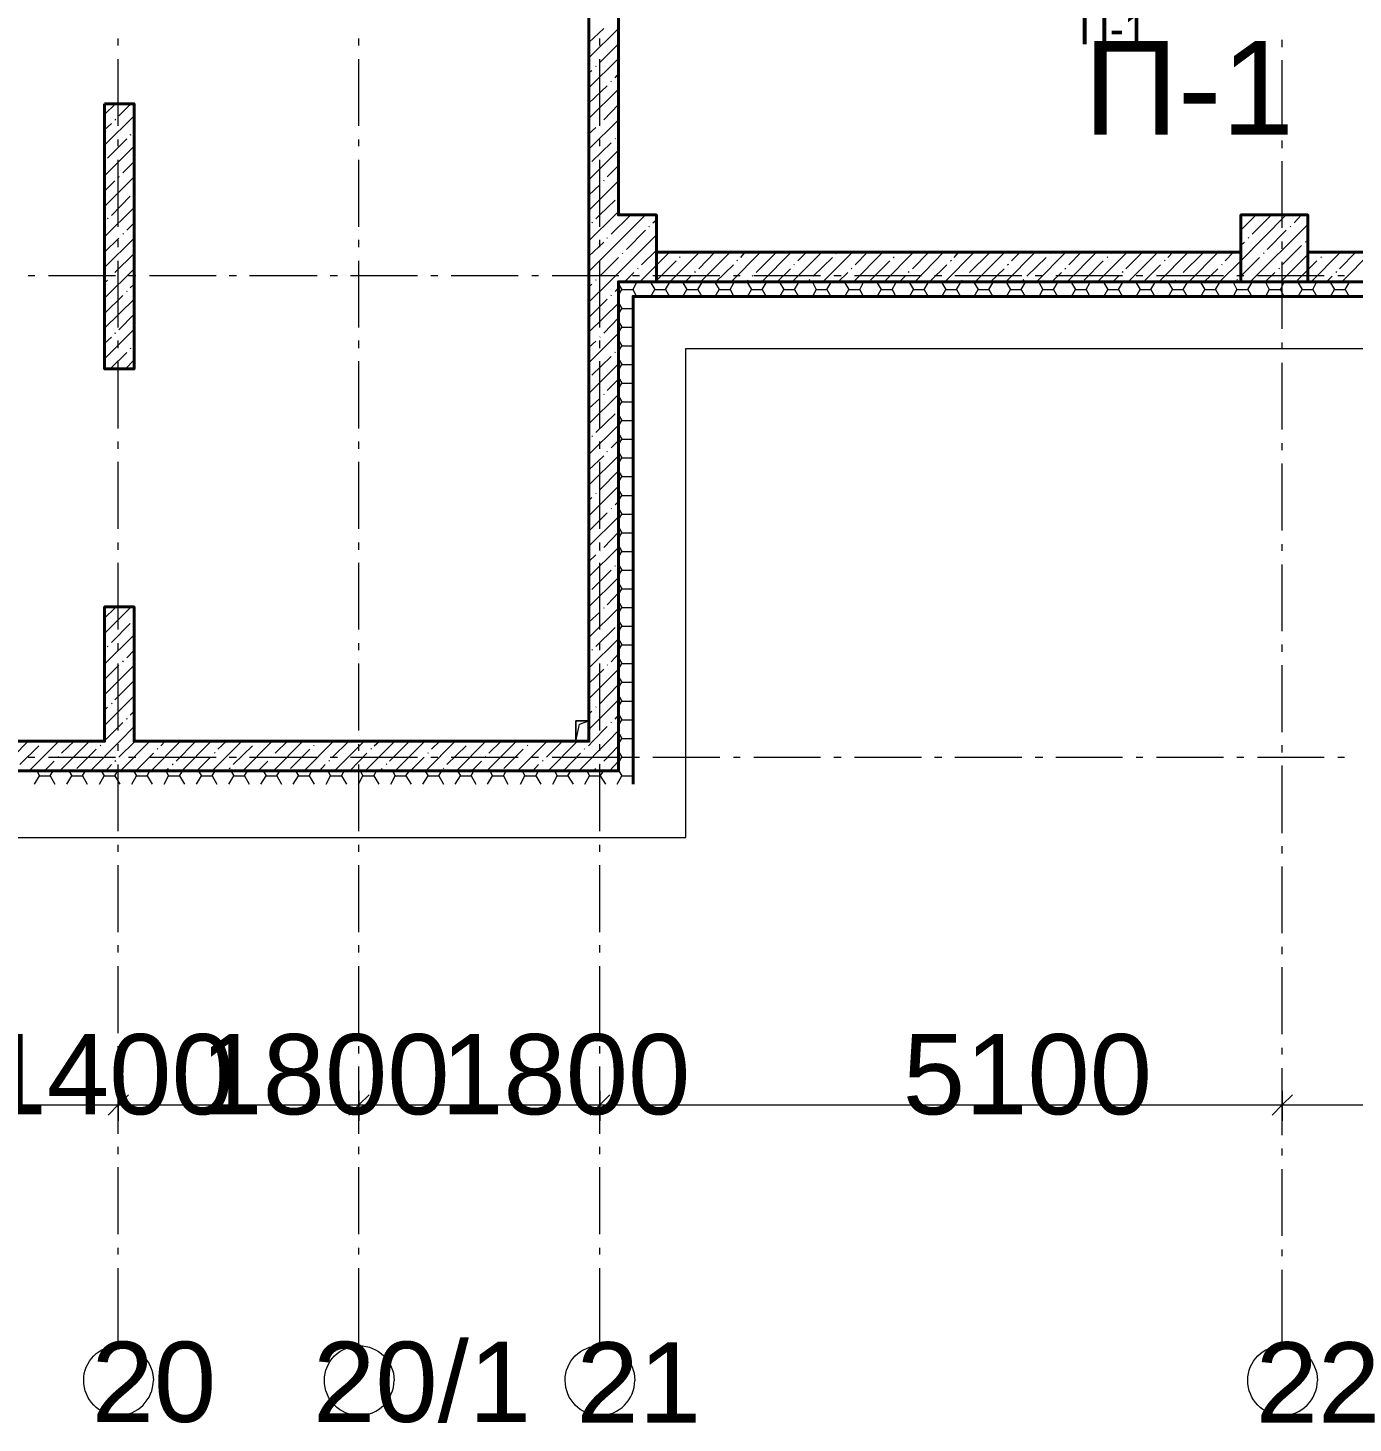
# Model space of a CAD drawing. Header units: millimetres. Extents: x -213547 to 415037, y -3642 to 106956.
# Drawn here: x -135568 to -125657, y 267 to 10699 of the extents above; entities that cross this region are included whole.
import ezdxf

# ---------------------------------------------------------------- set-up
doc = ezdxf.new("R2010")
doc.units = ezdxf.units.MM
doc.layers.add('PDF _Текст', color=7, linetype='Continuous')
doc.styles.get("Standard").update_dxf_attribs({"font": 'arial.ttf'})

msp = doc.modelspace()

# ---------------------------------------------------------------- linework, layer by layer
at = {"lineweight": 40}
for points in [[(-131151.5, 13151.8), (-131151.5, 16155.4), (-131371.8, 16155.4), (-131371.8, 13151.8), (-131371.8, 9301), (-131371.8, 8801.1), (-131371.8, 5365.4), (-134773.6, 5365.4), (-134773.6, 6369.4), (-134993.9, 6369.4), (-134993.9, 5365.4), (-136332.6, 5365.4), (-140945.9, 5365.4), (-140945.9, 5145.1), (-136332.6, 5145.1), (-131151.5, 5145.1), (-131151.5, 5365.4), (-131151.5, 8801.1), (-130867.7, 8801.1), (-130867.7, 9301), (-131151.5, 9301)], [(-134993.9, 10131.3), (-134993.9, 8148.7), (-134773.6, 8148.7), (-134773.6, 10131.3)], [(-125995.9, 8801.1), (-125995.9, 9301), (-126495.8, 9301), (-126495.8, 8801.1)], [(-130867.7, 8801.1), (-126495.8, 8801.1), (-126495.8, 9021.4), (-130867.7, 9021.4)], [(-125995.9, 8801.1), (-122644.9, 8801.1), (-122644.9, 9021.4), (-125995.9, 9021.4)]]:
    msp.add_lwpolyline(points, close=True, dxfattribs=at)
at = {"lineweight": 9}
for points in [[(-168333.9, 5043.4), (-168333.9, 4645.2), (-130647.4, 4645.2), (-130647.4, 8301.2), (-121640.9, 8301.2), (-121640.9, 12300.3), (-122034.9, 12300.3)], [(-131371.8, 10474.4), (-131151.5, 10694.7)], [(-131371.8, 10588.8), (-131261.7, 10694.7)], [(-134892.2, 10567.6), (-134892.2, 10618.5)], [(-133091.8, 10567.6), (-133091.8, 10618.5)], [(-131291.3, 10567.6), (-131291.3, 10618.5)], [(-131291.3, 10440.5), (-131151.5, 10580.3)], [(-126186.5, 10554.9), (-126186.5, 10610)], [(-134892.2, 9966.1), (-134892.2, 10466)], [(-133091.8, 9966.1), (-133091.8, 10466)], [(-131371.8, 10249.9), (-131151.5, 10470.2)], [(-131291.3, 9966.1), (-131291.3, 10466)], [(-126186.5, 9953.4), (-126186.5, 10457.5)], [(-131371.8, 10364.3), (-131350.6, 10381.2)], [(-131321, 10410.9), (-131316.7, 10415.1)], [(-131176.9, 10326.2), (-131151.5, 10355.8)], [(-131371.8, 10135.5), (-131236.2, 10266.9)], [(-131371.8, 10021.2), (-131151.5, 10241.4)], [(-131206.6, 10296.5), (-131202.4, 10300.8)], [(-134993.9, 10050.8), (-134913.4, 10131.3)], [(-134888, 10042.3), (-134799, 10131.3)], [(-131261.7, 10012.7), (-131151.5, 10127.1)], [(-134993.9, 9822), (-134773.6, 10042.3)], [(-134917.6, 10012.7), (-134909.2, 10016.9)], [(-134993.9, 9936.4), (-134943, 9983)], [(-134773.6, 9928), (-134773.6, 9928)], [(-131371.8, 9792.4), (-131151.5, 10012.7)], [(-131371.8, 9906.8), (-131321, 9953.4)], [(-131291.3, 9983), (-131287.1, 9987.3)], [(-134993.9, 9593.3), (-134773.6, 9813.6)], [(-134972.7, 9724.6), (-134828.7, 9868.6)], [(-134892.2, 9813.6), (-134892.2, 9864.4)], [(-134803.2, 9898.3), (-134794.8, 9902.5)], [(-133091.8, 9813.6), (-133091.8, 9864.4)], [(-131350.6, 9699.2), (-131206.6, 9839)], [(-131291.3, 9813.6), (-131291.3, 9864.4)], [(-131176.9, 9868.6), (-131172.7, 9872.9)], [(-126186.5, 9800.9), (-126186.5, 9855.9)], [(-134892.2, 9212), (-134892.2, 9711.9)], [(-133091.8, 9212), (-133091.8, 9711.9)], [(-131371.8, 9563.6), (-131151.5, 9783.9)], [(-131291.3, 9212), (-131291.3, 9711.9)], [(-126186.5, 9203.5), (-126186.5, 9703.4)], [(-134858.3, 9614.5), (-134773.6, 9699.2)], [(-131236.2, 9584.8), (-131151.5, 9669.5)], [(-134993.9, 9364.5), (-134773.6, 9584.8)], [(-134993.9, 9478.9), (-134917.6, 9555.2)], [(-134888, 9584.8), (-134883.7, 9589)], [(-131371.8, 9334.9), (-131151.5, 9555.2)], [(-131371.8, 9449.2), (-131291.3, 9525.5)], [(-131261.7, 9555.2), (-131257.4, 9559.4)], [(-134943, 9296.7), (-134803.2, 9440.8)], [(-134773.6, 9470.4), (-134773.6, 9470.4)], [(-131321, 9271.3), (-131291.3, 9301), (-131176.9, 9411.1)], [(-134993.9, 9135.8), (-134773.6, 9356)], [(-131371.8, 9106.1), (-131176.9, 9301), (-131151.5, 9326.4)], [(-131371.8, 8877.3), (-130948.2, 9301)], [(-131206.6, 9156.9), (-131062.6, 9296.7)], [(-126656.8, 8801.1), (-126495.8, 8957.8), (-126156.9, 9301)], [(-126495.8, 9186.6), (-126381.4, 9301)], [(-126411.1, 9156.9), (-126271.3, 9296.7)], [(-126097.6, 9241.7), (-126042.5, 9301)], [(-134972.7, 9271.3), (-134968.5, 9275.6)], [(-134828.7, 9186.6), (-134773.6, 9241.7)], [(-131350.6, 9241.7), (-131346.4, 9245.9)], [(-131092.2, 9042.6), (-130948.2, 9186.6)], [(-130922.8, 9212), (-130918.5, 9216.2)], [(-130893.1, 9241.7), (-130867.7, 9262.8)], [(-126428, 8801.1), (-125995.9, 9229)], [(-126300.9, 9042.6), (-126156.9, 9186.6)], [(-126127.2, 9212), (-126123, 9216.2)], [(-134993.9, 8907), (-134773.6, 9127.3)], [(-134993.9, 9021.4), (-134888, 9127.3)], [(-134892.2, 9059.5), (-134892.2, 9114.6)], [(-134858.3, 9156.9), (-134854.1, 9161.2)], [(-133091.8, 9059.5), (-133091.8, 9114.6)], [(-131371.8, 8648.6), (-131219.3, 8801.1), (-130867.7, 9152.7)], [(-131371.8, 8991.7), (-131261.7, 9097.6)], [(-131291.3, 9059.5), (-131291.3, 9114.6)], [(-131236.2, 9127.3), (-131232, 9131.5)], [(-126495.8, 9072.2), (-126470.4, 9097.6)], [(-126440.7, 9127.3), (-126436.5, 9131.5)], [(-126186.5, 9046.8), (-126186.5, 9101.9)], [(-126012.8, 9097.6), (-126008.6, 9101.9)], [(-134917.6, 8868.9), (-134773.6, 9012.9)], [(-131291.3, 8843.4), (-131151.5, 8983.2)], [(-131121.9, 9012.9), (-131117.6, 9017.1)], [(-130990.5, 8801.1), (-130867.7, 8923.9), (-130770.3, 9021.4)], [(-130977.8, 8928.2), (-130867.7, 9038.3)], [(-130766, 8801.1), (-130545.7, 9021.4)], [(-130694, 8983.2), (-130689.8, 8987.5)], [(-130664.3, 9012.9), (-130660.1, 9021.4)], [(-130550, 8898.5), (-130431.3, 9021.4)], [(-130537.3, 8801.1), (-130317, 9021.4)], [(-130308.5, 8801.1), (-130088.2, 9021.4)], [(-130236.5, 8983.2), (-130202.6, 9021.4)], [(-130122.1, 8868.9), (-129978.1, 9012.9)], [(-130079.7, 8801.1), (-129859.4, 9021.4)], [(-129851, 8801.1), (-129630.7, 9021.4)], [(-129808.6, 8957.8), (-129745.1, 9021.4)], [(-129694.2, 8843.4), (-129550.2, 8983.2)], [(-129622.2, 8801.1), (-129401.9, 9021.4)], [(-129524.8, 9012.9), (-129516.3, 9017.1)], [(-129393.4, 8801.1), (-129173.1, 9021.4)], [(-129380.7, 8928.2), (-129287.5, 9021.4)], [(-129164.7, 8801.1), (-128944.4, 9021.4)], [(-129096.9, 8983.2), (-129088.4, 8987.5)], [(-129067.2, 9012.9), (-129058.8, 9021.4)], [(-128952.9, 8898.5), (-128830, 9021.4)], [(-128935.9, 8801.1), (-128719.9, 9021.4)], [(-128711.4, 8801.1), (-128491.1, 9021.4)], [(-128639.4, 8983.2), (-128605.5, 9021.4)], [(-128525, 8868.9), (-128381, 9012.9)], [(-128482.6, 8801.1), (-128262.3, 9021.4)], [(-128253.9, 8801.1), (-128033.6, 9021.4)], [(-128211.5, 8957.8), (-128148, 9021.4)], [(-128097.1, 8843.4), (-127953.1, 8983.2)], [(-128025.1, 8801.1), (-127804.8, 9021.4)], [(-127923.4, 9012.9), (-127919.2, 9017.1)], [(-127796.3, 8801.1), (-127576, 9021.4)], [(-127783.6, 8928.2), (-127690.4, 9021.4)], [(-127567.6, 8801.1), (-127347.3, 9021.4)], [(-127495.6, 8983.2), (-127491.3, 8987.5)], [(-127470.1, 9012.9), (-127461.7, 9021.4)], [(-127355.8, 8898.5), (-127232.9, 9021.4)], [(-127338.8, 8801.1), (-127118.5, 9021.4)], [(-127110, 8801.1), (-126889.8, 9021.4)], [(-127042.3, 8983.2), (-127004.1, 9021.4)], [(-126927.9, 8868.9), (-126783.9, 9012.9)], [(-126885.5, 8801.1), (-126665.2, 9021.4)], [(-126614.4, 8957.8), (-126550.9, 9021.4)], [(-126500, 8843.4), (-126495.8, 8843.4), (-126356, 8983.2)], [(-126326.3, 9012.9), (-126322.1, 9017.1)], [(-126199.2, 8801.1), (-125995.9, 9004.4), (-125978.9, 9021.4)], [(-126186.5, 8928.2), (-126042.5, 9072.2)], [(-125970.5, 8801.1), (-125750.2, 9021.4)], [(-125898.5, 8983.2), (-125894.2, 8987.5)], [(-125873, 9012.9), (-125864.6, 9021.4)], [(-125758.7, 8898.5), (-125635.8, 9021.4)], [(-125741.7, 8801.1), (-125521.4, 9021.4)], [(-134993.9, 8678.2), (-134773.6, 8898.5)], [(-134892.2, 8457.9), (-134892.2, 8957.8)], [(-133091.8, 8457.9), (-133091.8, 8957.8)], [(-131291.3, 8457.9), (-131291.3, 8957.8)], [(-131104.9, 8801.1), (-131037.1, 8868.9)], [(-131007.5, 8898.5), (-131003.2, 8902.8)], [(-130863.4, 8813.8), (-130719.4, 8957.8)], [(-130579.6, 8868.9), (-130575.4, 8877.3)], [(-130422.9, 8801.1), (-130291.5, 8928.2)], [(-130266.1, 8957.8), (-130261.9, 8962.1)], [(-129965.3, 8801.1), (-129863.7, 8898.5)], [(-129838.3, 8928.2), (-129834, 8932.4)], [(-129507.8, 8801.1), (-129435.8, 8868.9)], [(-129410.4, 8898.5), (-129406.1, 8902.8)], [(-129266.3, 8813.8), (-129122.3, 8957.8)], [(-128982.5, 8868.9), (-128978.3, 8877.3)], [(-128825.8, 8801.1), (-128694.4, 8928.2)], [(-128669, 8957.8), (-128660.6, 8962.1)], [(-128368.2, 8801.1), (-128266.6, 8898.5)], [(-128241.2, 8928.2), (-128232.7, 8932.4)], [(-127910.7, 8801.1), (-127838.7, 8868.9)], [(-127813.3, 8898.5), (-127804.8, 8902.8)], [(-127669.2, 8813.8), (-127525.2, 8957.8)], [(-127381.2, 8868.9), (-127376.9, 8877.3)], [(-127224.4, 8801.1), (-127097.3, 8928.2)], [(-127067.7, 8957.8), (-127063.4, 8962.1)], [(-126771.1, 8801.1), (-126669.5, 8898.5)], [(-126639.8, 8928.2), (-126635.6, 8932.4)], [(-126313.6, 8801.1), (-126241.6, 8868.9)], [(-126211.9, 8898.5), (-126207.7, 8902.8)], [(-126186.5, 8449.5), (-126186.5, 8949.4)], [(-126072.1, 8813.8), (-125995.9, 8890), (-125928.1, 8957.8)], [(-125784.1, 8868.9), (-125779.8, 8877.3)], [(-135565.8, 8847.7), (-135515, 8847.7)], [(-135413.3, 8847.7), (-134913.4, 8847.7)], [(-134993.9, 8792.6), (-134972.7, 8813.8)], [(-134943, 8843.4), (-134938.8, 8847.7)], [(-134816, 8847.7), (-134760.9, 8847.7)], [(-134803.2, 8754.5), (-134773.6, 8784.1)], [(-134659.2, 8847.7), (-134159.3, 8847.7)], [(-134061.9, 8847.7), (-134006.8, 8847.7)], [(-133909.4, 8847.7), (-133405.3, 8847.7)], [(-133307.8, 8847.7), (-133252.7, 8847.7)], [(-133155.3, 8847.7), (-132655.4, 8847.7)], [(-132553.8, 8847.7), (-132502.9, 8847.7)], [(-132401.2, 8847.7), (-131901.4, 8847.7)], [(-131799.7, 8847.7), (-131748.8, 8847.7)], [(-131647.2, 8847.7), (-131147.3, 8847.7)], [(-131371.8, 8763), (-131350.6, 8784.1)], [(-131321, 8813.8), (-131316.7, 8818)], [(-131143, 8771.4), (-131126.1, 8741.8), (-131041.4, 8741.8), (-131041.4, 8737.5), (-131016, 8690.9)], [(-131045.6, 8847.7), (-130994.8, 8847.7)], [(-131041.4, 8741.8), (-131041.4, 8746), (-131016, 8792.6)], [(-130910, 8792.6), (-130880.4, 8741.8), (-130799.9, 8741.8), (-130770.3, 8690.9)], [(-130893.1, 8847.7), (-130393.2, 8847.7)], [(-130799.9, 8741.8), (-130770.3, 8792.6)], [(-130668.6, 8792.6), (-130638.9, 8741.8), (-130558.4, 8741.8), (-130528.8, 8690.9)], [(-130651.6, 8801.1), (-130609.3, 8843.4)], [(-130558.4, 8741.8), (-130528.8, 8792.6)], [(-130427.1, 8792.6), (-130397.5, 8741.8), (-130317, 8741.8), (-130287.3, 8690.9)], [(-130317, 8741.8), (-130287.3, 8792.6)], [(-130291.5, 8847.7), (-130240.7, 8847.7)], [(-130194.1, 8801.1), (-130181.4, 8813.8)], [(-130185.6, 8792.6), (-130156, 8741.8), (-130075.5, 8741.8), (-130045.8, 8690.9)], [(-130151.7, 8843.4), (-130147.5, 8847.7)], [(-130139, 8847.7), (-129639.1, 8847.7)], [(-130075.5, 8741.8), (-130045.8, 8792.6)], [(-129944.2, 8792.6), (-129914.5, 8741.8), (-129834, 8741.8), (-129804.4, 8690.9)], [(-129834, 8741.8), (-129804.4, 8792.6)], [(-129723.9, 8813.8), (-129719.6, 8818)], [(-129698.5, 8792.6), (-129673, 8741.8), (-129592.5, 8741.8), (-129562.9, 8690.9)], [(-129592.5, 8741.8), (-129562.9, 8792.6)], [(-129541.7, 8847.7), (-129486.6, 8847.7)], [(-129457, 8792.6), (-129427.3, 8741.8), (-129346.8, 8741.8), (-129321.4, 8690.9)], [(-129385, 8847.7), (-128885.1, 8847.7)], [(-129346.8, 8741.8), (-129321.4, 8792.6)], [(-129215.5, 8792.6), (-129185.9, 8741.8), (-129105.4, 8741.8), (-129075.7, 8690.9)], [(-129105.4, 8741.8), (-129075.7, 8792.6)], [(-129050.3, 8801.1), (-129007.9, 8843.4)], [(-128974, 8792.6), (-128944.4, 8741.8), (-128863.9, 8741.8), (-128834.2, 8690.9)], [(-128863.9, 8741.8), (-128834.2, 8792.6)], [(-128787.6, 8847.7), (-128732.6, 8847.7)], [(-128732.6, 8792.6), (-128702.9, 8741.8), (-128622.4, 8741.8), (-128592.8, 8690.9)], [(-128635.1, 8847.7), (-128135.2, 8847.7)], [(-128622.4, 8741.8), (-128592.8, 8792.6)], [(-128597, 8801.1), (-128580.1, 8813.8)], [(-128554.6, 8843.4), (-128550.4, 8847.7)], [(-128491.1, 8792.6), (-128461.4, 8741.8), (-128381, 8741.8), (-128351.3, 8690.9)], [(-128381, 8741.8), (-128351.3, 8792.6)], [(-128249.6, 8792.6), (-128220, 8741.8), (-128139.5, 8741.8), (-128109.8, 8690.9)], [(-128139.5, 8741.8), (-128109.8, 8792.6)], [(-128126.8, 8813.8), (-128118.3, 8818)], [(-128033.6, 8847.7), (-127978.5, 8847.7)], [(-128003.9, 8792.6), (-127978.5, 8741.8), (-127898, 8741.8), (-127868.4, 8690.9)], [(-127898, 8741.8), (-127868.4, 8792.6)], [(-127881.1, 8847.7), (-127381.2, 8847.7)], [(-127762.4, 8792.6), (-127732.8, 8741.8), (-127652.3, 8741.8), (-127626.9, 8690.9)], [(-127652.3, 8741.8), (-127626.9, 8792.6)], [(-127521, 8792.6), (-127491.3, 8741.8), (-127410.8, 8741.8), (-127381.2, 8690.9)], [(-127453.2, 8801.1), (-127410.8, 8843.4)], [(-127410.8, 8741.8), (-127381.2, 8792.6)], [(-127279.5, 8847.7), (-127228.7, 8847.7)], [(-127279.5, 8792.6), (-127249.8, 8741.8), (-127169.4, 8741.8), (-127139.7, 8690.9)], [(-127169.4, 8741.8), (-127139.7, 8792.6)], [(-127127, 8847.7), (-126627.1, 8847.7)], [(-127038, 8792.6), (-127008.4, 8741.8), (-126927.9, 8741.8), (-126898.2, 8690.9)], [(-126999.9, 8801.1), (-126983, 8813.8)], [(-126953.3, 8843.4), (-126949.1, 8847.7)], [(-126927.9, 8741.8), (-126898.2, 8792.6)], [(-126796.6, 8792.6), (-126766.9, 8741.8), (-126686.4, 8741.8), (-126656.8, 8690.9)], [(-126686.4, 8741.8), (-126656.8, 8792.6)], [(-126550.9, 8792.6), (-126525.4, 8741.8), (-126444.9, 8741.8), (-126415.3, 8690.9)], [(-126525.4, 8847.7), (-126474.6, 8847.7)], [(-126525.4, 8813.8), (-126521.2, 8818)], [(-126444.9, 8741.8), (-126415.3, 8792.6)], [(-126372.9, 8847.7), (-125873, 8847.7)], [(-126309.4, 8792.6), (-126284, 8741.8), (-126199.2, 8741.8), (-126173.8, 8690.9)], [(-126199.2, 8741.8), (-126173.8, 8792.6)], [(-126067.9, 8792.6), (-126038.3, 8741.8), (-125957.8, 8741.8), (-125928.1, 8690.9)], [(-125957.8, 8741.8), (-125932.3, 8792.6)], [(-125856.1, 8801.1), (-125813.7, 8843.4)], [(-125826.4, 8792.6), (-125796.8, 8741.8), (-125716.3, 8741.8), (-125686.6, 8690.9)], [(-125771.4, 8847.7), (-125720.5, 8847.7)], [(-125716.3, 8741.8), (-125686.6, 8792.6)], [(-134993.9, 8563.8), (-134858.3, 8699.4)], [(-134993.9, 8453.7), (-134773.6, 8669.8)], [(-134828.7, 8729.1), (-134824.4, 8733.3)], [(-131371.8, 8534.2), (-131236.2, 8669.8)], [(-131206.6, 8699.4), (-131202.4, 8703.6)], [(-131176.9, 8729.1), (-131151.5, 8754.5)], [(-131143, 8712.1), (-131126.1, 8741.8)], [(-131041.4, 5145.1), (-131041.4, 8690.9), (-122034.9, 8690.9)], [(-130910, 8690.9), (-130880.4, 8741.8)], [(-130668.6, 8690.9), (-130638.9, 8741.8)], [(-130427.1, 8690.9), (-130397.5, 8741.8)], [(-130185.6, 8690.9), (-130156, 8741.8)], [(-129944.2, 8690.9), (-129914.5, 8741.8)], [(-129698.5, 8690.9), (-129673, 8741.8)], [(-129457, 8690.9), (-129427.3, 8741.8)], [(-129215.5, 8690.9), (-129185.9, 8741.8)], [(-128974, 8690.9), (-128944.4, 8741.8)], [(-128732.6, 8690.9), (-128702.9, 8741.8)], [(-128491.1, 8690.9), (-128461.4, 8741.8)], [(-128249.6, 8690.9), (-128220, 8741.8)], [(-128003.9, 8690.9), (-127978.5, 8741.8)], [(-127762.4, 8690.9), (-127732.8, 8741.8)], [(-127521, 8690.9), (-127491.3, 8741.8)], [(-127279.5, 8690.9), (-127249.8, 8741.8)], [(-127038, 8690.9), (-127008.4, 8741.8)], [(-126796.6, 8690.9), (-126766.9, 8741.8)], [(-126550.9, 8690.9), (-126525.4, 8741.8)], [(-126309.4, 8690.9), (-126284, 8741.8)], [(-126067.9, 8690.9), (-126038.3, 8741.8)], [(-125826.4, 8690.9), (-125796.8, 8741.8)], [(-134888, 8441), (-134773.6, 8559.6)], [(-131371.8, 8424.1), (-131151.5, 8640.1)], [(-131143, 8631.6), (-131126.1, 8602), (-131041.4, 8602), (-131041.4, 8597.7)], [(-131143, 8572.3), (-131126.1, 8602)], [(-131041.4, 8602), (-131041.4, 8606.2)], [(-131261.7, 8415.6), (-131151.5, 8530)], [(-131143, 8491.8), (-131126.1, 8462.2), (-131041.4, 8462.2), (-131041.4, 8457.9)], [(-131143, 8432.5), (-131126.1, 8462.2)], [(-131041.4, 8462.2), (-131041.4, 8466.4)], [(-134993.9, 8224.9), (-134773.6, 8445.2)], [(-134993.9, 8339.3), (-134943, 8385.9)], [(-134917.6, 8415.6), (-134909.2, 8419.8)], [(-134892.2, 8305.4), (-134892.2, 8360.5)], [(-133091.8, 8305.4), (-133091.8, 8360.5)], [(-131371.8, 8195.3), (-131151.5, 8415.6)], [(-131371.8, 8309.7), (-131321, 8356.3)], [(-131291.3, 8385.9), (-131287.1, 8390.2)], [(-131291.3, 8305.4), (-131291.3, 8360.5)], [(-131143, 8352), (-131126.1, 8322.4), (-131041.4, 8322.4), (-131041.4, 8318.1)], [(-126186.5, 8297), (-126186.5, 8347.8)], [(-134951.5, 8148.7), (-134828.7, 8271.5)], [(-134803.2, 8301.2), (-134794.8, 8305.4)], [(-134773.6, 8326.6), (-134773.6, 8330.9)], [(-131350.6, 8102.1), (-131206.6, 8241.9)], [(-131176.9, 8271.5), (-131172.7, 8275.8)], [(-131143, 8292.7), (-131126.1, 8322.4)], [(-131041.4, 8322.4), (-131041.4, 8326.6)], [(-134892.2, 7703.9), (-134892.2, 8208)], [(-134837.1, 8148.7), (-134773.6, 8216.5)], [(-133091.8, 7703.9), (-133091.8, 8208)], [(-131371.8, 7966.5), (-131151.5, 8186.8)], [(-131291.3, 7703.9), (-131291.3, 8208)], [(-131143, 8212.2), (-131126.1, 8182.6), (-131041.4, 8182.6), (-131041.4, 8178.3)], [(-131143, 8152.9), (-131126.1, 8182.6)], [(-131041.4, 8182.6), (-131041.4, 8186.8)], [(-126186.5, 7695.4), (-126186.5, 8195.3)], [(-131236.2, 7987.7), (-131151.5, 8072.4)], [(-131143, 8072.4), (-131126.1, 8042.8), (-131041.4, 8042.8), (-131041.4, 8038.5)], [(-131143, 8013.1), (-131126.1, 8042.8)], [(-131041.4, 8042.8), (-131041.4, 8047)], [(-131371.8, 7737.8), (-131151.5, 7958.1)], [(-131371.8, 7852.1), (-131291.3, 7928.4)], [(-131261.7, 7958.1), (-131257.4, 7962.3)], [(-131143, 7932.6), (-131126.1, 7903), (-131041.4, 7903), (-131041.4, 7898.7)], [(-131143, 7873.3), (-131126.1, 7903)], [(-131041.4, 7903), (-131041.4, 7907.2)], [(-131371.8, 7509), (-131151.5, 7729.3)], [(-131321, 7674.2), (-131176.9, 7814)], [(-131143, 7792.8), (-131126.1, 7763.2), (-131041.4, 7763.2), (-131041.4, 7758.9)], [(-131143, 7733.5), (-131126.1, 7763.2)], [(-131041.4, 7763.2), (-131041.4, 7767.4)], [(-131350.6, 7644.6), (-131346.4, 7648.8)], [(-131143, 7653), (-131126.1, 7623.4), (-131041.4, 7623.4), (-131041.4, 7619.1)], [(-131143, 7593.7), (-131126.1, 7623.4)], [(-131041.4, 7623.4), (-131041.4, 7627.6)], [(-134892.2, 7551.4), (-134892.2, 7606.4)], [(-133091.8, 7551.4), (-133091.8, 7606.4)], [(-131291.3, 7551.4), (-131291.3, 7606.4)], [(-131236.2, 7530.2), (-131232, 7534.4)], [(-131206.6, 7559.8), (-131151.5, 7614.9)], [(-131143, 7513.2), (-131126.1, 7483.6), (-131041.4, 7483.6), (-131041.4, 7479.3)], [(-126186.5, 7542.9), (-126186.5, 7593.7)], [(-134892.2, 6954), (-134892.2, 7453.9)], [(-133091.8, 6954), (-133091.8, 7453.9)], [(-131371.8, 7280.2), (-131151.5, 7500.5)], [(-131371.8, 7394.6), (-131261.7, 7500.5)], [(-131291.3, 6954), (-131291.3, 7453.9)], [(-131143, 7453.9), (-131126.1, 7483.6)], [(-131041.4, 7483.6), (-131041.4, 7487.8)], [(-126186.5, 6941.3), (-126186.5, 7441.2)], [(-131291.3, 7246.3), (-131151.5, 7386.1)], [(-131143, 7373.4), (-131126.1, 7343.8), (-131041.4, 7343.8), (-131041.4, 7339.5)], [(-131143, 7314.1), (-131126.1, 7343.8)], [(-131041.4, 7343.8), (-131041.4, 7348)], [(-131371.8, 7051.5), (-131151.5, 7271.8)], [(-131321, 7216.7), (-131316.7, 7220.9)], [(-131143, 7233.6), (-131126.1, 7204), (-131041.4, 7204), (-131041.4, 7199.7)], [(-131143, 7174.3), (-131126.1, 7204)], [(-131041.4, 7204), (-131041.4, 7208.2)], [(-131371.8, 7165.9), (-131350.6, 7187)], [(-131206.6, 7102.3), (-131202.4, 7106.5)], [(-131176.9, 7132), (-131151.5, 7157.4)], [(-131143, 7093.8), (-131126.1, 7064.2), (-131041.4, 7064.2), (-131041.4, 7059.9)], [(-131371.8, 6937.1), (-131236.2, 7072.7)], [(-131371.8, 6822.7), (-131151.5, 7043)], [(-131143, 7034.5), (-131126.1, 7064.2)], [(-131041.4, 7064.2), (-131041.4, 7068.4)], [(-131261.7, 6814.2), (-131151.5, 6928.6)], [(-131143, 6954), (-131126.1, 6924.4), (-131041.4, 6924.4), (-131041.4, 6920.1)], [(-131143, 6894.7), (-131126.1, 6924.4)], [(-131041.4, 6924.4), (-131041.4, 6928.6)], [(-134892.2, 6797.3), (-134892.2, 6852.4)], [(-133091.8, 6797.3), (-133091.8, 6852.4)], [(-131371.8, 6593.9), (-131151.5, 6814.2)], [(-131291.3, 6797.3), (-131291.3, 6852.4)], [(-131291.3, 6788.8), (-131287.1, 6793.1)], [(-131143, 6814.2), (-131126.1, 6784.6), (-131041.4, 6784.6), (-131041.4, 6780.3)], [(-131143, 6754.9), (-131126.1, 6784.6)], [(-131041.4, 6784.6), (-131041.4, 6788.8)], [(-126186.5, 6788.8), (-126186.5, 6839.7)], [(-134892.2, 6200), (-134892.2, 6699.9)], [(-133091.8, 6200), (-133091.8, 6699.9)], [(-131371.8, 6708.3), (-131321, 6759.2)], [(-131291.3, 6200), (-131291.3, 6699.9)], [(-131176.9, 6674.4), (-131172.7, 6678.7)], [(-126186.5, 6187.3), (-126186.5, 6687.1)], [(-131371.8, 6369.4), (-131151.5, 6589.7)], [(-131350.6, 6500.8), (-131206.6, 6644.8)], [(-131143, 6674.4), (-131126.1, 6644.8), (-131041.4, 6644.8), (-131041.4, 6640.5)], [(-131143, 6615.1), (-131126.1, 6644.8)], [(-131041.4, 6644.8), (-131041.4, 6649)], [(-131236.2, 6386.4), (-131151.5, 6475.3)], [(-131143, 6534.6), (-131126.1, 6505), (-131041.4, 6505), (-131041.4, 6500.8)], [(-131143, 6475.3), (-131126.1, 6505)], [(-131041.4, 6505), (-131041.4, 6509.2)], [(-134993.9, 6170.3), (-134794.8, 6369.4)], [(-131261.7, 6361), (-131257.4, 6365.2)], [(-131143, 6394.8), (-131126.1, 6365.2), (-131041.4, 6365.2), (-131041.4, 6361)], [(-131143, 6335.5), (-131126.1, 6365.2)], [(-131041.4, 6365.2), (-131041.4, 6369.4)], [(-134993.9, 6284.7), (-134917.6, 6361)], [(-134773.6, 6276.2), (-134773.6, 6276.2)], [(-131371.8, 6140.7), (-131151.5, 6361)], [(-131371.8, 6255), (-131291.3, 6331.3)], [(-134993.9, 5941.6), (-134773.6, 6161.8)], [(-134943, 6102.5), (-134803.2, 6246.6)], [(-131321, 6072.9), (-131176.9, 6216.9)], [(-131143, 6255), (-131126.1, 6225.4), (-131041.4, 6225.4), (-131041.4, 6221.2)], [(-131143, 6195.7), (-131126.1, 6225.4)], [(-131041.4, 6225.4), (-131041.4, 6229.6)], [(-134972.7, 6072.9), (-134968.5, 6077.1)], [(-134892.2, 6047.5), (-134892.2, 6098.3)], [(-133091.8, 6047.5), (-133091.8, 6098.3)], [(-131371.8, 5911.9), (-131151.5, 6132.2)], [(-131350.6, 6047.5), (-131346.4, 6051.7)], [(-131291.3, 6047.5), (-131291.3, 6098.3)], [(-131143, 6115.2), (-131126.1, 6085.6), (-131041.4, 6085.6), (-131041.4, 6081.4)], [(-131143, 6055.9), (-131126.1, 6085.6)], [(-131041.4, 6085.6), (-131041.4, 6089.8)], [(-126186.5, 6034.8), (-126186.5, 6089.8)], [(-134858.3, 5958.5), (-134854.1, 5967)], [(-134828.7, 5988.2), (-134773.6, 6047.5)], [(-131206.6, 5958.5), (-131151.5, 6017.8)], [(-131143, 5975.4), (-131126.1, 5945.8), (-131041.4, 5945.8), (-131041.4, 5941.6)], [(-131041.4, 5945.8), (-131041.4, 5950)], [(-134993.9, 5712.8), (-134773.6, 5933.1)], [(-134993.9, 5827.2), (-134888, 5933.1)], [(-134892.2, 5445.9), (-134892.2, 5945.8)], [(-133091.8, 5445.9), (-133091.8, 5945.8)], [(-131371.8, 5683.1), (-131151.5, 5903.4)], [(-131371.8, 5797.5), (-131261.7, 5903.4)], [(-131291.3, 5445.9), (-131291.3, 5945.8)], [(-131236.2, 5933.1), (-131232, 5937.3)], [(-131143, 5916.1), (-131126.1, 5945.8)], [(-126186.5, 5433.2), (-126186.5, 5933.1)], [(-134917.6, 5674.7), (-134773.6, 5818.7)], [(-131291.3, 5645), (-131151.5, 5789)], [(-131143, 5835.6), (-131126.1, 5806), (-131041.4, 5806), (-131041.4, 5801.8)], [(-131143, 5776.3), (-131126.1, 5806)], [(-131041.4, 5806), (-131041.4, 5810.2)], [(-134993.9, 5484), (-134773.6, 5704.3)], [(-134943, 5645), (-134938.8, 5649.2)], [(-131371.8, 5454.4), (-131151.5, 5674.7)], [(-131143, 5695.8), (-131126.1, 5666.2), (-131041.4, 5666.2), (-131041.4, 5662)], [(-131143, 5636.5), (-131126.1, 5666.2)], [(-131041.4, 5666.2), (-131041.4, 5670.4)], [(-134993.9, 5598.4), (-134972.7, 5619.6)], [(-134828.7, 5530.6), (-134824.4, 5539.1)], [(-134803.2, 5560.3), (-134773.6, 5589.9)], [(-131371.8, 5568.8), (-131350.6, 5589.9)], [(-131321, 5619.6), (-131316.7, 5623.8)], [(-131176.9, 5530.6), (-131151.5, 5560.3)], [(-131143, 5556), (-131126.1, 5526.4), (-131041.4, 5526.4), (-131041.4, 5522.2)], [(-131041.4, 5526.4), (-131041.4, 5530.6)], [(-135099.8, 5145.1), (-134879.5, 5365.4), (-134773.6, 5475.6)], [(-134993.9, 5369.6), (-134858.3, 5505.2)], [(-131469.2, 5365.4), (-131443.8, 5492.5), (-131371.8, 5517.9)], [(-131448.1, 5145.1), (-131227.8, 5365.4), (-131151.5, 5445.9)], [(-131376, 5331.5), (-131342.2, 5365.4), (-131236.2, 5475.6)], [(-131206.6, 5505.2), (-131202.4, 5509.4)], [(-131143, 5496.7), (-131126.1, 5526.4)], [(-135786.1, 5145.1), (-135565.8, 5365.4)], [(-135629.3, 5191.7), (-135485.3, 5331.5)], [(-135557.3, 5145.1), (-135337, 5365.4)], [(-135459.9, 5361.2), (-135451.4, 5365.4)], [(-135328.6, 5145.1), (-135108.3, 5365.4)], [(-135315.8, 5276.4), (-135222.6, 5365.4)], [(-135027.8, 5331.5), (-135023.5, 5335.8)], [(-135002.4, 5361.2), (-134993.9, 5365.4)], [(-134892.2, 5293.4), (-134892.2, 5344.2)], [(-134888, 5246.8), (-134765.1, 5365.4)], [(-134875.3, 5145.1), (-134655, 5365.4)], [(-134646.5, 5145.1), (-134426.2, 5365.4)], [(-134574.5, 5331.5), (-134540.6, 5365.4)], [(-134460.1, 5217.1), (-134316.1, 5361.2)], [(-134417.7, 5145.1), (-134197.5, 5365.4)], [(-134189, 5145.1), (-133968.7, 5365.4)], [(-134146.6, 5306.1), (-134083.1, 5365.4)], [(-134032.2, 5191.7), (-133888.2, 5331.5)], [(-133960.2, 5145.1), (-133739.9, 5365.4)], [(-133858.5, 5361.2), (-133854.3, 5365.4)], [(-133731.5, 5145.1), (-133511.2, 5365.4)], [(-133718.7, 5276.4), (-133625.5, 5365.4)], [(-133502.7, 5145.1), (-133282.4, 5365.4)], [(-133430.7, 5331.5), (-133426.4, 5335.8)], [(-133405.3, 5361.2), (-133396.8, 5365.4)], [(-133290.9, 5246.8), (-133168, 5365.4)], [(-133273.9, 5145.1), (-133053.6, 5365.4)], [(-133091.8, 5293.4), (-133091.8, 5344.2)], [(-133045.2, 5145.1), (-132824.9, 5365.4)], [(-132977.4, 5331.5), (-132939.3, 5365.4)], [(-132863, 5217.1), (-132719, 5361.2)], [(-132820.6, 5145.1), (-132600.4, 5365.4)], [(-132591.9, 5145.1), (-132371.6, 5365.4)], [(-132549.5, 5306.1), (-132486, 5365.4)], [(-132435.1, 5191.7), (-132291.1, 5331.5)], [(-132363.1, 5145.1), (-132142.8, 5365.4)], [(-132261.4, 5361.2), (-132257.2, 5365.4)], [(-132134.4, 5145.1), (-131914.1, 5365.4)], [(-132121.6, 5276.4), (-132028.4, 5365.4)], [(-131905.6, 5145.1), (-131685.3, 5365.4)], [(-131833.6, 5331.5), (-131829.3, 5335.8)], [(-131803.9, 5361.2), (-131799.7, 5365.4)], [(-131689.5, 5246.8), (-131570.9, 5365.4)], [(-131676.8, 5145.1), (-131456.5, 5365.4)], [(-131291.3, 5293.4), (-131291.3, 5344.2)], [(-131261.7, 5217.1), (-131151.5, 5331.5)], [(-131143, 5416.2), (-131126.1, 5386.6), (-131041.4, 5386.6), (-131041.4, 5382.4)], [(-131143, 5356.9), (-131126.1, 5386.6)], [(-131041.4, 5386.6), (-131041.4, 5390.8)], [(-126186.5, 5280.7), (-126186.5, 5335.8)], [(-135565.8, 5246.8), (-135515, 5246.8)], [(-135442.9, 5145.1), (-135370.9, 5217.1)], [(-135413.3, 5246.8), (-134913.4, 5246.8)], [(-135345.5, 5246.8), (-135337, 5251)], [(-135201.5, 5162.1), (-135057.4, 5306.1)], [(-134917.6, 5217.1), (-134909.2, 5221.4)], [(-134816, 5246.8), (-134760.9, 5246.8)], [(-134760.9, 5145.1), (-134629.6, 5276.4)], [(-134659.2, 5246.8), (-134159.3, 5246.8)], [(-134599.9, 5306.1), (-134595.7, 5310.3)], [(-134303.4, 5145.1), (-134201.7, 5246.8)], [(-134172, 5276.4), (-134167.8, 5280.7)], [(-134061.9, 5246.8), (-134006.8, 5246.8)], [(-133909.4, 5246.8), (-133405.3, 5246.8)], [(-133845.8, 5145.1), (-133773.8, 5217.1)], [(-133744.2, 5246.8), (-133739.9, 5251)], [(-133604.4, 5162.1), (-133460.3, 5306.1)], [(-133316.3, 5217.1), (-133312.1, 5221.4)], [(-133307.8, 5246.8), (-133252.7, 5246.8)], [(-133159.5, 5145.1), (-133032.5, 5276.4)], [(-133155.3, 5246.8), (-132655.4, 5246.8)], [(-133002.8, 5306.1), (-132998.6, 5310.3)], [(-132706.3, 5145.1), (-132604.6, 5246.8)], [(-132574.9, 5276.4), (-132570.7, 5280.7)], [(-132553.8, 5246.8), (-132502.9, 5246.8)], [(-132401.2, 5246.8), (-131901.4, 5246.8)], [(-132248.7, 5145.1), (-132176.7, 5217.1)], [(-132147.1, 5246.8), (-132142.8, 5251)], [(-132007.3, 5162.1), (-131863.2, 5306.1)], [(-131799.7, 5246.8), (-131748.8, 5246.8)], [(-131719.2, 5217.1), (-131715, 5221.4)], [(-131647.2, 5246.8), (-131147.3, 5246.8)], [(-131562.4, 5145.1), (-131435.4, 5276.4)], [(-131405.7, 5306.1), (-131401.5, 5310.3)], [(-131219.3, 5145.1), (-131151.5, 5217.1)], [(-131143, 5276.4), (-131126.1, 5246.8), (-131041.4, 5246.8), (-131041.4, 5242.6)], [(-131143, 5217.1), (-131126.1, 5246.8)], [(-131045.6, 5246.8), (-130994.8, 5246.8)], [(-131041.4, 5246.8), (-131041.4, 5251)], [(-130893.1, 5246.8), (-130393.2, 5246.8)], [(-130291.5, 5246.8), (-130240.7, 5246.8)], [(-130139, 5246.8), (-129639.1, 5246.8)], [(-129541.7, 5246.8), (-129486.6, 5246.8)], [(-129385, 5246.8), (-128885.1, 5246.8)], [(-128787.6, 5246.8), (-128732.6, 5246.8)], [(-128635.1, 5246.8), (-128135.2, 5246.8)], [(-128033.6, 5246.8), (-127978.5, 5246.8)], [(-127881.1, 5246.8), (-127381.2, 5246.8)], [(-127279.5, 5246.8), (-127228.7, 5246.8)], [(-127127, 5246.8), (-126627.1, 5246.8)], [(-126525.4, 5246.8), (-126474.6, 5246.8)], [(-126372.9, 5246.8), (-125873, 5246.8)], [(-125771.4, 5246.8), (-125720.5, 5246.8)], [(-135502.2, 5145.1), (-135481.1, 5107), (-135400.6, 5107), (-135366.7, 5043.4)], [(-135400.6, 5107), (-135379.4, 5145.1)], [(-135260.8, 5145.1), (-135239.6, 5107), (-135159.1, 5107), (-135125.2, 5043.4)], [(-135159.1, 5107), (-135137.9, 5145.1)], [(-135019.3, 5145.1), (-134998.1, 5107), (-134917.6, 5107), (-134879.5, 5043.4)], [(-134985.4, 5145.1), (-134943, 5191.7)], [(-134917.6, 5107), (-134896.4, 5145.1)], [(-134892.2, 4691.8), (-134892.2, 5191.7)], [(-134777.8, 5145.1), (-134756.6, 5107), (-134676.2, 5107), (-134638, 5043.4)], [(-134676.2, 5107), (-134655, 5145.1)], [(-134536.4, 5145.1), (-134515.2, 5107), (-134434.7, 5107), (-134396.6, 5043.4)], [(-134532.1, 5145.1), (-134515.2, 5162.1)], [(-134489.8, 5191.7), (-134481.3, 5196)], [(-134434.7, 5107), (-134409.3, 5145.1)], [(-134294.9, 5145.1), (-134269.5, 5107), (-134189, 5107), (-134155.1, 5043.4)], [(-134189, 5107), (-134167.8, 5145.1)], [(-134061.9, 5162.1), (-134053.4, 5166.3)], [(-134049.2, 5145.1), (-134028, 5107), (-133947.5, 5107), (-133913.6, 5043.4)], [(-133947.5, 5107), (-133926.3, 5145.1)], [(-133807.7, 5145.1), (-133786.5, 5107), (-133706, 5107), (-133672.1, 5043.4)], [(-133706, 5107), (-133684.9, 5145.1)], [(-133566.2, 5145.1), (-133545.1, 5107), (-133464.6, 5107), (-133426.4, 5043.4)], [(-133464.6, 5107), (-133443.4, 5145.1)], [(-133388.3, 5145.1), (-133345.9, 5191.7)], [(-133324.8, 5145.1), (-133303.6, 5107), (-133223.1, 5107), (-133185, 5043.4)], [(-133223.1, 5107), (-133201.9, 5145.1)], [(-133091.8, 4691.8), (-133091.8, 5191.7)], [(-133083.3, 5145.1), (-133062.1, 5107), (-132981.6, 5107), (-132943.5, 5043.4)], [(-132981.6, 5107), (-132960.4, 5145.1)], [(-132935, 5145.1), (-132918.1, 5162.1)], [(-132888.4, 5191.7), (-132884.2, 5196)], [(-132841.8, 5145.1), (-132820.6, 5107), (-132740.2, 5107), (-132702, 5043.4)], [(-132740.2, 5107), (-132714.7, 5145.1)], [(-132600.4, 5145.1), (-132574.9, 5107), (-132494.4, 5107), (-132460.6, 5043.4)], [(-132494.4, 5107), (-132473.3, 5145.1)], [(-132460.6, 5162.1), (-132456.3, 5166.3)], [(-132354.6, 5145.1), (-132333.5, 5107), (-132253, 5107), (-132219.1, 5043.4)], [(-132253, 5107), (-132231.8, 5145.1)], [(-132113.2, 5145.1), (-132092, 5107), (-132011.5, 5107), (-131977.6, 5043.4)], [(-132011.5, 5107), (-131990.3, 5145.1)], [(-131871.7, 5145.1), (-131850.5, 5107), (-131770, 5107), (-131731.9, 5043.4)], [(-131791.2, 5145.1), (-131748.8, 5191.7)], [(-131770, 5107), (-131748.8, 5145.1)], [(-131630.2, 5145.1), (-131609, 5107), (-131528.6, 5107), (-131490.4, 5043.4)], [(-131528.6, 5107), (-131507.4, 5145.1)], [(-131388.8, 5145.1), (-131367.6, 5107), (-131287.1, 5107), (-131249, 5043.4)], [(-131333.7, 5145.1), (-131321, 5162.1)], [(-131291.3, 5191.7), (-131287.1, 5196)], [(-131291.3, 4691.8), (-131291.3, 5191.7)], [(-131287.1, 5107), (-131261.7, 5145.1)], [(-131147.3, 5145.1), (-131126.1, 5107), (-131041.4, 5107), (-131041.4, 5102.8)], [(-131041.4, 5145.1), (-131041.4, 5145.1)], [(-126186.5, 4679.1), (-126186.5, 5183.2)], [(-135519.2, 5043.4), (-135481.1, 5107)], [(-135277.7, 5043.4), (-135239.6, 5107)], [(-135032, 5043.4), (-134998.1, 5107)], [(-134790.5, 5043.4), (-134756.6, 5107)], [(-134549.1, 5043.4), (-134515.2, 5107)], [(-134307.6, 5043.4), (-134269.5, 5107)], [(-134066.1, 5043.4), (-134028, 5107)], [(-133824.7, 5043.4), (-133786.5, 5107)], [(-133583.2, 5043.4), (-133545.1, 5107)], [(-133337.5, 5043.4), (-133303.6, 5107)], [(-133096, 5043.4), (-133062.1, 5107)], [(-132854.5, 5043.4), (-132820.6, 5107)], [(-132613.1, 5043.4), (-132574.9, 5107)], [(-132371.6, 5043.4), (-132333.5, 5107)], [(-132130.1, 5043.4), (-132092, 5107)], [(-131884.4, 5043.4), (-131850.5, 5107)], [(-131642.9, 5043.4), (-131609, 5107)], [(-131401.5, 5043.4), (-131367.6, 5107)], [(-131160, 5043.4), (-131126.1, 5107)], [(-131041.4, 5107), (-131041.4, 5111.2)], [(-131041.4, 5043.4), (-131041.4, 5043.4)], [(-134892.2, 4539.3), (-134892.2, 4590.2)], [(-133091.8, 4539.3), (-133091.8, 4590.2)], [(-131291.3, 4539.3), (-131291.3, 4590.2)], [(-126186.5, 4526.6), (-126186.5, 4581.7)], [(-134892.2, 3937.8), (-134892.2, 4437.7)], [(-133091.8, 3937.8), (-133091.8, 4437.7)], [(-131291.3, 3937.8), (-131291.3, 4437.7)], [(-126186.5, 3929.3), (-126186.5, 4429.2)], [(-134892.2, 3785.3), (-134892.2, 3840.3)], [(-133091.8, 3785.3), (-133091.8, 3840.3)], [(-131291.3, 3785.3), (-131291.3, 3840.3)], [(-126186.5, 3772.5), (-126186.5, 3827.6)], [(-134892.2, 3183.7), (-134892.2, 3683.6)], [(-133091.8, 3183.7), (-133091.8, 3683.6)], [(-131291.3, 3183.7), (-131291.3, 3683.6)], [(-126186.5, 3175.2), (-126186.5, 3675.1)], [(-134892.2, 3031.2), (-134892.2, 3086.3)], [(-133091.8, 3031.2), (-133091.8, 3086.3)], [(-131291.3, 3031.2), (-131291.3, 3086.3)], [(-126186.5, 3022.7), (-126186.5, 3073.5)], [(-134892.2, 2429.6), (-134892.2, 2933.7)], [(-133091.8, 2429.6), (-133091.8, 2933.7)], [(-131291.3, 2429.6), (-131291.3, 2933.7)], [(-126186.5, 2421.2), (-126186.5, 2921)], [(-134892.2, 2751.6), (-134892.2, 2645.7), (-134892.2, 2527.1)], [(-133091.8, 2751.6), (-133091.8, 2645.7), (-133091.8, 2527.1)], [(-131291.3, 2751.6), (-131291.3, 2645.7), (-131291.3, 2527.1)], [(-126186.5, 2751.6), (-126186.5, 2645.7), (-126186.5, 2527.1)], [(-150202.4, 2645.7), (-146402.4, 2645.7), (-145699.1, 2645.7), (-141195.9, 2645.7), (-140395.2, 2645.7), (-136294.4, 2645.7), (-134892.2, 2645.7), (-133091.8, 2645.7), (-131291.3, 2645.7), (-126186.5, 2645.7), (-122284.9, 2645.7), (-121984.1, 2645.7), (-117480.8, 2645.7), (-113977.4, 2645.7), (-112176.9, 2645.7), (-108224.4, 2645.7), (-106123.2, 2645.7), (-101018.4, 2645.7), (-99616.2, 2645.7), (-96117, 2645.7), (-90859.7, 2645.7), (-85606.6, 2645.7), (-81683.7, 2645.7)], [(-134892.2, 2277.1), (-134892.2, 2332.2)], [(-133091.8, 2277.1), (-133091.8, 2332.2)], [(-131291.3, 2277.1), (-131291.3, 2332.2)], [(-126186.5, 2268.6), (-126186.5, 2319.5)], [(-134892.2, 1679.8), (-134892.2, 2179.7)], [(-133091.8, 1679.8), (-133091.8, 2179.7)], [(-131291.3, 1679.8), (-131291.3, 2179.7)], [(-126186.5, 1667.1), (-126186.5, 2167)], [(-134892.2, 1527.3), (-134892.2, 1578.1)], [(-133091.8, 1527.3), (-133091.8, 1578.1)], [(-131291.3, 1527.3), (-131291.3, 1578.1)], [(-126186.5, 1514.6), (-126186.5, 1565.4)]]:
    msp.add_lwpolyline(points, dxfattribs=at)
at = {"lineweight": 40}
for points in [[(-122034.9, 8792.6), (-122034.9, 8690.9), (-131041.4, 8690.9), (-131041.4, 5145.1), (-131041.4, 5043.4)], [(-131143, 5145.1), (-131143, 5145.1)], [(-131041.4, 5145.1), (-131041.4, 5145.1)], [(-131041.4, 5145.1), (-131041.4, 5145.1)]]:
    msp.add_lwpolyline(points, dxfattribs=at)
at = {"lineweight": 9}
for points in [[(-131469.2, 5517.9), (-131371.8, 5517.9), (-131371.8, 5365.4), (-131469.2, 5365.4)], [(-131371.8, 5517.9), (-131469.2, 5517.9), (-131469.2, 5365.4), (-131371.8, 5365.4)]]:
    msp.add_lwpolyline(points, close=True, dxfattribs=at)
at = {"lineweight": 18}
for points in [[(-134816, 2721.9), (-134892.2, 2645.7), (-134968.5, 2569.4)], [(-133015.5, 2721.9), (-133091.8, 2645.7), (-133168, 2569.4)], [(-131215.1, 2721.9), (-131291.3, 2645.7), (-131363.3, 2569.4)], [(-126110.3, 2721.9), (-126186.5, 2645.7), (-126262.8, 2569.4)]]:
    msp.add_lwpolyline(points, dxfattribs=at)
at = {"lineweight": 9}
for points in [[(-135150.6, 586.8, -0.4180328), (-134892.2, 845.2), (-134892.2, 1425.6)], [(-133350.2, 586.8, -0.4180328), (-133091.8, 845.2), (-133091.8, 1425.6)], [(-131549.7, 586.8, -0.4180328), (-131291.3, 845.2), (-131291.3, 1425.6)], [(-126444.9, 586.8, -0.4180328), (-126186.5, 845.2), (-126186.5, 1412.9)]]:
    msp.add_lwpolyline(points, format="xyb", dxfattribs=at)
for centre in [(-134893.5, 588.1), (-133093.1, 588.1), (-131292.6, 588.1), (-126187.8, 588.1)]:
    msp.add_arc(centre, 264, 270.28622, 359.71378, dxfattribs=at)
for points in [[(-134892.2, 845.2), (-134748.2, 845.2), (-134629.6, 730.9), (-134629.6, 586.8)], [(-133091.8, 845.2), (-132947.7, 845.2), (-132829.1, 730.9), (-132829.1, 586.8)], [(-131291.3, 845.2), (-131147.3, 845.2), (-131028.7, 730.9), (-131028.7, 586.8)], [(-126186.5, 845.2), (-126042.5, 845.2), (-125923.9, 730.9), (-125923.9, 586.8)], [(-134892.2, 324.2), (-135036.2, 324.2), (-135150.6, 442.8), (-135150.6, 586.8)], [(-133091.8, 324.2), (-133235.8, 324.2), (-133350.2, 442.8), (-133350.2, 586.8)], [(-131291.3, 324.2), (-131435.4, 324.2), (-131549.7, 442.8), (-131549.7, 586.8)], [(-126186.5, 324.2), (-126330.6, 324.2), (-126444.9, 442.8), (-126444.9, 586.8)]]:
    msp.add_open_spline(points, degree=3, dxfattribs=at)

# ---------------------------------------------------------------- texts
at = {"attachment_point": 4}
for s, insert, char_height in [('П-1', (-127670.4, 10251.8), 700), ('1400', (-135892.5, 2871.6), 600), ('1800', (-134278.5, 2871.6), 600), ('1800', (-132477.8, 2871.6), 600), ('5100', (-129025.1, 2871.6), 600), ('20', (-135091.8, 571.4), 600), ('20/1', (-133435.3, 571.4), 600), ('21', (-131465.3, 571.4), 600), ('22', (-126385.7, 571.4), 600)]:
    msp.add_mtext(s, dxfattribs=dict(at, insert=insert, char_height=char_height))
at = {"layer": 'PDF _Текст', "insert": (-127705.9, 10691), "char_height": 227.67, "attachment_point": 4}
msp.add_mtext('П-1', dxfattribs=at)

doc.saveas('drawing.dxf')
